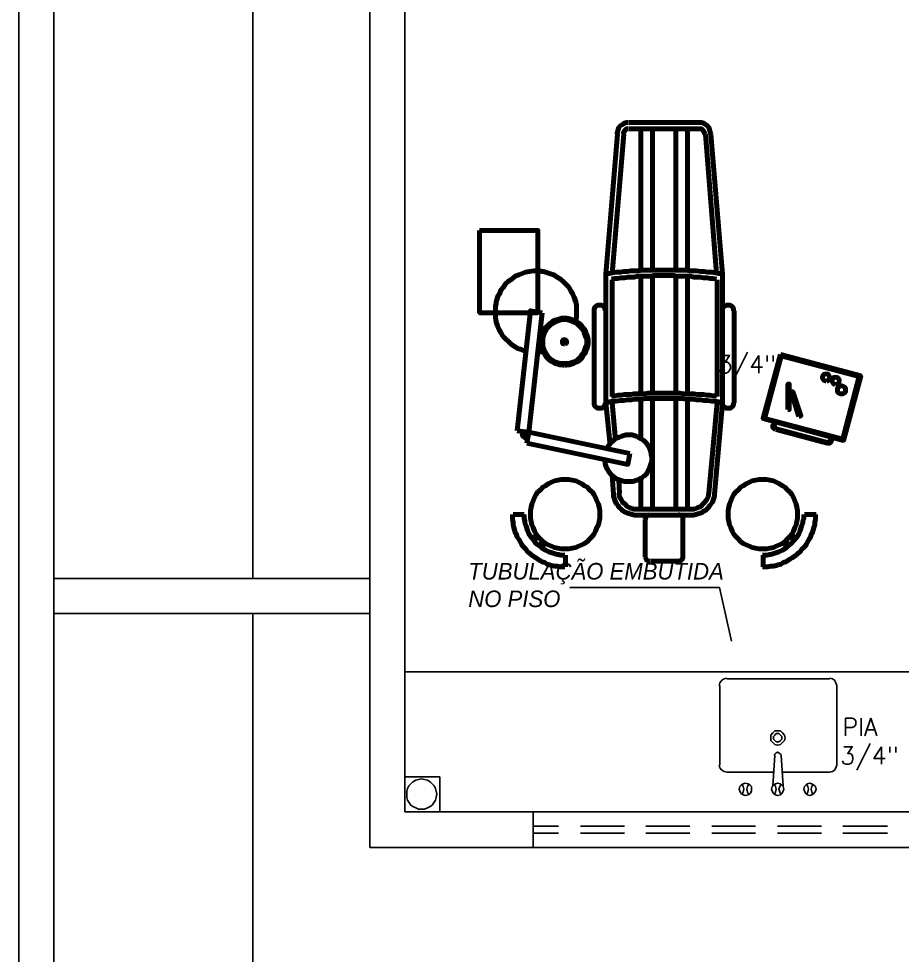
# Model space of a CAD drawing. Header units: millimetres. Extents: x 2273 to 2522, y 1034 to 1187.
# Drawn here: x 2274.081 to 2277.865, y 1112.454 to 1116.465 of the extents above; entities that cross this region are included whole.
import ezdxf

# ---------------------------------------------------------------- set-up
doc = ezdxf.new("R2010")
doc.units = ezdxf.units.MM
doc.layers.add('LAYER8', color=8, linetype='Continuous')
doc.layers.add('PAREDES', color=4, linetype='Continuous', lineweight=100)
doc.styles.add('Romans', font='romans.shx')
doc.styles.get("Standard").update_dxf_attribs({"font": 'arial.ttf'})

# ---------------------------------------------------------------- blocks, each defined once
blk = doc.blocks.new('POV')
at = {"layer": 'PAREDES', "color": 0, "linetype": 'Continuous'}
for points in [[(64.0064, 152.5863), (63.9975, 152.5863), (63.9887, 152.5833), (63.9799, 152.5775), (63.9711, 152.5716), (63.9652, 152.5657), (63.9623, 152.5569), (63.9593, 152.5451), (63.9564, 152.5363)], [(64.3093, 152.5863), (64.0093, 152.5863)], [(64.3593, 152.5363), (64.3564, 152.5451), (64.3534, 152.5569), (64.3505, 152.5657), (64.3446, 152.5716), (64.3358, 152.5775), (64.327, 152.5833), (64.3181, 152.5863), (64.3093, 152.5863)], [(63.9093, 151.9363), (63.9593, 152.5363)], [(63.9358, 151.9392), (63.9858, 152.5363)], [(64.0064, 152.5598), (63.9975, 152.5598), (63.9917, 152.5539), (63.9858, 152.5451), (63.9828, 152.5363)], [(64.3093, 152.5598), (64.0093, 152.5598)], [(64.0593, 151.948), (64.0593, 152.5598)], [(64.1093, 151.951), (64.1093, 152.5598)], [(64.2093, 151.951), (64.2093, 152.5598)], [(64.2593, 151.948), (64.2593, 152.5598)], [(64.3328, 152.5363), (64.3299, 152.5451), (64.324, 152.5539), (64.3181, 152.5598), (64.3093, 152.5598)], [(64.3358, 152.5363), (64.3828, 151.9392)], [(64.3593, 152.5363), (64.4093, 151.9363)], [(63.3681, 152.1245), (63.3681, 151.7716), (63.6181, 151.7716), (63.6181, 152.1245), (63.3681, 152.1245)], [(63.7799, 151.7333), (63.7799, 151.7422), (63.7828, 151.751), (63.7828, 151.7598), (63.7828, 151.7686), (63.7828, 151.7863), (63.7828, 151.8039), (63.7799, 151.8186), (63.774, 151.8363), (63.7681, 151.851), (63.7593, 151.8657), (63.7505, 151.8804), (63.7387, 151.8922), (63.727, 151.9039), (63.7152, 151.9157), (63.7005, 151.9245), (63.6858, 151.9333), (63.677, 151.9363), (63.6681, 151.9392), (63.6593, 151.9422), (63.6505, 151.9451), (63.6417, 151.948), (63.6358, 151.948), (63.627, 151.951), (63.6181, 151.951), (63.6005, 151.951), (63.5828, 151.948), (63.5652, 151.9451), (63.5505, 151.9392), (63.5358, 151.9333), (63.5211, 151.9275), (63.5064, 151.9157), (63.4917, 151.9069), (63.4799, 151.8951), (63.4711, 151.8804), (63.4593, 151.8686), (63.4534, 151.851), (63.4475, 151.8451), (63.4446, 151.8363), (63.4417, 151.8275), (63.4387, 151.8186), (63.4387, 151.8098), (63.4358, 151.801), (63.4358, 151.7922), (63.4358, 151.7833), (63.4358, 151.7657), (63.4358, 151.751), (63.4387, 151.7333), (63.4446, 151.7157), (63.4505, 151.701), (63.4593, 151.6863), (63.4681, 151.6716), (63.4799, 151.6598), (63.4917, 151.648), (63.5034, 151.6363), (63.5181, 151.6275), (63.5328, 151.6186), (63.5417, 151.6157), (63.5505, 151.6127), (63.5564, 151.6098), (63.5652, 151.6069)], [(64.4093, 151.9392), (64.3917, 151.9392), (64.377, 151.9422), (64.3623, 151.9451), (64.3446, 151.9451), (64.3299, 151.948), (64.3152, 151.948), (64.2975, 151.951), (64.2828, 151.951), (64.2681, 151.951), (64.2505, 151.9539), (64.2358, 151.9539), (64.2211, 151.9539), (64.2034, 151.9539), (64.1887, 151.9539), (64.174, 151.9539), (64.1564, 151.9539), (64.1417, 151.9539), (64.127, 151.9539), (64.1093, 151.9539), (64.0946, 151.9539), (64.0799, 151.9539), (64.0652, 151.9539), (64.0475, 151.951), (64.0328, 151.951), (64.0181, 151.951), (64.0005, 151.948), (63.9858, 151.948), (63.9711, 151.9451), (63.9534, 151.9451), (63.9387, 151.9422), (63.924, 151.9392), (63.9064, 151.9392)], [(64.4093, 151.9392), (64.3917, 151.9392), (64.377, 151.9422), (64.3623, 151.9451), (64.3446, 151.9451), (64.3299, 151.948), (64.3152, 151.948), (64.2975, 151.951), (64.2828, 151.951), (64.2681, 151.951), (64.2505, 151.9539), (64.2358, 151.9539), (64.2211, 151.9539), (64.2034, 151.9539), (64.1887, 151.9539), (64.174, 151.9539), (64.1564, 151.9539), (64.1417, 151.9539), (64.127, 151.9539), (64.1093, 151.9539), (64.0946, 151.9539), (64.0799, 151.9539), (64.0652, 151.9539), (64.0475, 151.951), (64.0328, 151.951), (64.0181, 151.951), (64.0005, 151.948), (63.9858, 151.948), (63.9711, 151.9451), (63.9534, 151.9451), (63.9387, 151.9422), (63.924, 151.9392), (63.9064, 151.9392)], [(63.9093, 151.9363), (63.9093, 151.7039), (63.9093, 151.3863)], [(63.9093, 151.9363), (63.9093, 151.7039)], [(64.3828, 151.9157), (64.3681, 151.9186), (64.3564, 151.9186), (64.3417, 151.9216), (64.327, 151.9216), (64.3123, 151.9245), (64.2975, 151.9245), (64.2858, 151.9245), (64.2711, 151.9275), (64.2564, 151.9275), (64.2417, 151.9275), (64.227, 151.9275), (64.2152, 151.9275), (64.2005, 151.9304), (64.1858, 151.9304), (64.1711, 151.9304), (64.1564, 151.9304), (64.1446, 151.9304), (64.1299, 151.9304), (64.1152, 151.9304), (64.1005, 151.9275), (64.0887, 151.9275), (64.074, 151.9275), (64.0593, 151.9275), (64.0446, 151.9275), (64.0299, 151.9245), (64.0181, 151.9245), (64.0034, 151.9245), (63.9887, 151.9216), (63.974, 151.9216), (63.9593, 151.9186), (63.9475, 151.9186), (63.9328, 151.9157)], [(64.0593, 151.4245), (64.0593, 151.9245)], [(64.1093, 151.4245), (64.1093, 151.9245)], [(64.2093, 151.4245), (64.2093, 151.9245)], [(64.2593, 151.4245), (64.2593, 151.9245)], [(64.4093, 151.3863), (64.4093, 151.5363), (64.4093, 151.9363)], [(64.4093, 151.4598), (64.4093, 151.9363)], [(63.9358, 151.9127), (63.9358, 151.4127)], [(64.3858, 151.4127), (64.3858, 151.5363), (64.3858, 151.9127)], [(63.9064, 151.7804), (63.9064, 151.7892), (63.9005, 151.798), (63.8917, 151.8039), (63.8828, 151.8039), (63.874, 151.8039), (63.8652, 151.798), (63.8593, 151.7892), (63.8593, 151.7804)], [(64.4564, 151.7804), (64.4564, 151.7892), (64.4505, 151.798), (64.4417, 151.8039), (64.4328, 151.8039), (64.424, 151.8039), (64.4152, 151.798), (64.4093, 151.7892), (64.4093, 151.7804)], [(63.5299, 151.2657), (63.5858, 151.7804), (63.6358, 151.7716)], [(63.6358, 151.7716), (63.5799, 151.2598)], [(63.8593, 151.3863), (63.8593, 151.7804)], [(63.9093, 151.3863), (63.9093, 151.7804)], [(64.4593, 151.3863), (64.4593, 151.7804)], [(63.7328, 151.5451), (63.7417, 151.548), (63.7534, 151.548), (63.7623, 151.551), (63.7711, 151.5539), (63.7799, 151.5598), (63.7887, 151.5627), (63.7975, 151.5686), (63.8034, 151.5745), (63.8093, 151.5833), (63.8152, 151.5922), (63.8211, 151.598), (63.824, 151.6069), (63.827, 151.6157), (63.8299, 151.6275), (63.8328, 151.6363), (63.8328, 151.648), (63.8328, 151.6569), (63.8299, 151.6686), (63.827, 151.6775), (63.824, 151.6863), (63.8211, 151.6951), (63.8152, 151.7039), (63.8093, 151.7098), (63.8034, 151.7186), (63.7975, 151.7245), (63.7887, 151.7304), (63.7799, 151.7363), (63.7711, 151.7392), (63.7623, 151.7422), (63.7534, 151.7451), (63.7417, 151.748), (63.7328, 151.748), (63.7211, 151.748), (63.7123, 151.7451), (63.7034, 151.7422), (63.6917, 151.7392), (63.6828, 151.7363), (63.677, 151.7304), (63.6681, 151.7245), (63.6623, 151.7186), (63.6534, 151.7098), (63.6475, 151.7039), (63.6446, 151.6951), (63.6387, 151.6863), (63.6358, 151.6775), (63.6328, 151.6686), (63.6328, 151.6569), (63.6328, 151.648), (63.6328, 151.6363), (63.6328, 151.6275), (63.6358, 151.6157), (63.6387, 151.6069), (63.6446, 151.598), (63.6475, 151.5922), (63.6534, 151.5833), (63.6623, 151.5745), (63.6681, 151.5686), (63.677, 151.5627), (63.6828, 151.5598), (63.6917, 151.5539), (63.7034, 151.551), (63.7123, 151.548), (63.7211, 151.548), (63.7328, 151.5451)], [(63.7328, 151.5539), (63.7417, 151.5539), (63.7505, 151.5539), (63.7593, 151.5569), (63.7681, 151.5598), (63.777, 151.5627), (63.7858, 151.5686), (63.7917, 151.5745), (63.7975, 151.5804), (63.8034, 151.5863), (63.8093, 151.5951), (63.8152, 151.601), (63.8181, 151.6098), (63.8211, 151.6186), (63.824, 151.6275), (63.827, 151.6363), (63.827, 151.648), (63.827, 151.6569), (63.824, 151.6657), (63.8211, 151.6745), (63.8181, 151.6833), (63.8152, 151.6922), (63.8093, 151.701), (63.8034, 151.7069), (63.7975, 151.7127), (63.7917, 151.7186), (63.7858, 151.7245), (63.777, 151.7304), (63.7681, 151.7333), (63.7593, 151.7363), (63.7505, 151.7392), (63.7417, 151.7422), (63.7328, 151.7422), (63.7211, 151.7422), (63.7123, 151.7392), (63.7034, 151.7363), (63.6946, 151.7333), (63.6858, 151.7304), (63.6799, 151.7245), (63.6711, 151.7186), (63.6652, 151.7127), (63.6593, 151.7069), (63.6534, 151.701), (63.6505, 151.6922), (63.6446, 151.6833), (63.6417, 151.6745), (63.6387, 151.6657), (63.6387, 151.6569), (63.6387, 151.648), (63.6387, 151.6363), (63.6387, 151.6275), (63.6417, 151.6186), (63.6446, 151.6098), (63.6505, 151.601), (63.6534, 151.5951), (63.6593, 151.5863), (63.6652, 151.5804), (63.6711, 151.5745), (63.6799, 151.5686), (63.6858, 151.5627), (63.6946, 151.5598), (63.7034, 151.5569), (63.7123, 151.5539), (63.7211, 151.5539), (63.7328, 151.5539)], [(63.7328, 151.6363), (63.7387, 151.6392), (63.7417, 151.648), (63.7387, 151.6539), (63.7328, 151.6569), (63.724, 151.6539), (63.724, 151.648), (63.724, 151.6392), (63.7328, 151.6363)], [(63.6152, 151.601), (63.6299, 151.6039), (63.6417, 151.6039)], [(64.6564, 151.5922), (65.0005, 151.501), (64.927, 151.2245), (64.5828, 151.3186), (64.6564, 151.5922)], [(64.6593, 151.5863), (64.9946, 151.498), (64.924, 151.2304), (64.5887, 151.3186), (64.6593, 151.5863)], [(64.4093, 151.5363), (64.4093, 151.3863)], [(64.8534, 151.4775), (64.8623, 151.4833), (64.8681, 151.4951), (64.8623, 151.5069), (64.8534, 151.5098), (64.8417, 151.5069), (64.8358, 151.4951), (64.8417, 151.4833), (64.8534, 151.4775)], [(64.8917, 151.4627), (64.9034, 151.4686), (64.9093, 151.4804), (64.9034, 151.4922), (64.8917, 151.4951), (64.8828, 151.4922), (64.877, 151.4804), (64.8828, 151.4686), (64.8917, 151.4627)], [(64.6887, 151.3569), (64.6946, 151.3569), (64.6946, 151.4657), (64.6887, 151.4657), (64.6887, 151.3569)], [(64.9181, 151.4245), (64.924, 151.4245), (64.9299, 151.4275), (64.9358, 151.4333), (64.9358, 151.4422), (64.9358, 151.448), (64.9299, 151.4539), (64.924, 151.4569), (64.9181, 151.4598), (64.9123, 151.4569), (64.9064, 151.4539), (64.9005, 151.448), (64.9005, 151.4422), (64.9005, 151.4333), (64.9064, 151.4275), (64.9123, 151.4245), (64.9181, 151.4245)], [(64.4093, 151.3863), (64.3917, 151.3892), (64.377, 151.3922), (64.3623, 151.3922), (64.3446, 151.3951), (64.3299, 151.3951), (64.3152, 151.398), (64.2975, 151.398), (64.2828, 151.401), (64.2681, 151.401), (64.2505, 151.401), (64.2358, 151.4039), (64.2211, 151.4039), (64.2034, 151.4039), (64.1887, 151.4039), (64.174, 151.4039), (64.1564, 151.4039), (64.1417, 151.4039), (64.127, 151.4039), (64.1093, 151.4039), (64.0946, 151.4039), (64.0799, 151.4039), (64.0652, 151.401), (64.0475, 151.401), (64.0328, 151.401), (64.0181, 151.398), (64.0005, 151.398), (63.9858, 151.3951), (63.9711, 151.3951), (63.9534, 151.3922), (63.9387, 151.3922), (63.924, 151.3892), (63.9064, 151.3863)], [(64.4093, 151.3863), (64.3917, 151.3892), (64.377, 151.3922), (64.3623, 151.3922), (64.3446, 151.3951), (64.3299, 151.3951), (64.3152, 151.398), (64.2975, 151.398), (64.2828, 151.401), (64.2681, 151.401), (64.2505, 151.401), (64.2358, 151.4039), (64.2211, 151.4039), (64.2034, 151.4039), (64.1887, 151.4039), (64.174, 151.4039), (64.1564, 151.4039), (64.1417, 151.4039), (64.127, 151.4039), (64.1093, 151.4039), (64.0946, 151.4039), (64.0799, 151.4039), (64.0652, 151.401), (64.0475, 151.401), (64.0328, 151.401), (64.0181, 151.398), (64.0005, 151.398), (63.9858, 151.3951), (63.9711, 151.3951), (63.9534, 151.3922), (63.9387, 151.3922), (63.924, 151.3892), (63.9064, 151.3863)], [(64.3828, 151.4157), (64.3681, 151.4157), (64.3534, 151.4186), (64.3417, 151.4186), (64.327, 151.4216), (64.3123, 151.4216), (64.2975, 151.4216), (64.2858, 151.4245), (64.2711, 151.4245), (64.2564, 151.4245), (64.2417, 151.4245), (64.227, 151.4275), (64.2152, 151.4275), (64.2005, 151.4275), (64.1858, 151.4275), (64.1711, 151.4275), (64.1564, 151.4275), (64.1446, 151.4275), (64.1299, 151.4275), (64.1152, 151.4275), (64.1005, 151.4275), (64.0887, 151.4275), (64.074, 151.4245), (64.0593, 151.4245), (64.0446, 151.4245), (64.0299, 151.4245), (64.0181, 151.4216), (64.0034, 151.4216), (63.9887, 151.4216), (63.974, 151.4186), (63.9623, 151.4186), (63.9475, 151.4157), (63.9328, 151.4157)], [(64.7358, 151.3275), (64.7446, 151.3304), (64.7093, 151.4333), (64.7034, 151.4333), (64.7358, 151.3275)], [(63.8593, 151.3863), (63.8593, 151.3775), (63.8652, 151.3686), (63.874, 151.3627), (63.8828, 151.3627), (63.8917, 151.3627), (63.9005, 151.3686), (63.9064, 151.3775), (63.9064, 151.3863)], [(63.9093, 151.3863), (63.927, 151.2039)], [(63.9358, 151.3863), (63.9505, 151.2275)], [(64.0593, 151.2304), (64.0593, 151.398)], [(64.1093, 150.9304), (64.1093, 151.401)], [(64.2093, 150.9304), (64.2093, 151.401)], [(64.2593, 150.9304), (64.2593, 151.398)], [(64.3858, 151.3863), (64.3505, 150.998)], [(64.4093, 151.3863), (64.374, 150.9951)], [(64.4093, 151.3863), (64.4093, 151.3775), (64.4152, 151.3686), (64.424, 151.3627), (64.4328, 151.3627), (64.4417, 151.3627), (64.4505, 151.3686), (64.4564, 151.3775), (64.4564, 151.3863)], [(64.624, 151.2922), (64.624, 151.2804), (64.6358, 151.2716)], [(64.6299, 151.3039), (64.627, 151.2892)], [(64.6358, 151.3039), (64.6299, 151.2892)], [(64.6299, 151.2892), (64.6299, 151.2833), (64.6358, 151.2775)], [(63.5299, 151.2657), (63.5799, 151.2598), (63.5711, 151.2127)], [(63.5505, 151.2657), (63.5505, 151.2539), (63.5534, 151.2422), (63.5623, 151.2363), (63.574, 151.2304)], [(63.5564, 151.2627), (63.5564, 151.2539), (63.5593, 151.248), (63.5652, 151.2422), (63.574, 151.2392)], [(63.5799, 151.2598), (64.0123, 151.1686)], [(63.9034, 151.1422), (63.9064, 151.1333), (63.9064, 151.1245), (63.9093, 151.1157), (63.9123, 151.1069), (63.9181, 151.098), (63.9211, 151.0922), (63.927, 151.0833), (63.9328, 151.0775), (63.9387, 151.0716), (63.9475, 151.0657), (63.9534, 151.0598), (63.9623, 151.0569), (63.9711, 151.0539), (63.9799, 151.051), (63.9887, 151.048), (63.9975, 151.048), (64.0064, 151.048), (64.0152, 151.048), (64.024, 151.048), (64.0328, 151.051), (64.0417, 151.0539), (64.0505, 151.0569), (64.0593, 151.0627), (64.0652, 151.0657), (64.0711, 151.0716), (64.0799, 151.0775), (64.0858, 151.0863), (64.0887, 151.0922), (64.0946, 151.101), (64.0975, 151.1098), (64.1005, 151.1186), (64.1034, 151.1275), (64.1064, 151.1363), (64.1064, 151.1451), (64.1064, 151.1539), (64.1034, 151.1627), (64.1034, 151.1716), (64.1005, 151.1804), (64.0975, 151.1892), (64.0917, 151.198), (64.0887, 151.2039), (64.0828, 151.2127), (64.077, 151.2186), (64.0711, 151.2245), (64.0623, 151.2304), (64.0564, 151.2333), (64.0475, 151.2392), (64.0387, 151.2422), (64.0299, 151.2451), (64.0211, 151.248), (64.0123, 151.248), (64.0034, 151.248), (63.9946, 151.248), (63.9858, 151.2451), (63.977, 151.2422), (63.9681, 151.2392), (63.9593, 151.2363), (63.9505, 151.2333), (63.9446, 151.2275), (63.9387, 151.2216), (63.9299, 151.2157), (63.924, 151.2069), (63.9211, 151.201), (63.9152, 151.1922)], [(64.8564, 151.2157), (64.6387, 151.2745)], [(64.8564, 151.2127), (64.6387, 151.2716)], [(64.0123, 151.1686), (64.0034, 151.1216), (63.5711, 151.2127)], [(64.8564, 151.2127), (64.8681, 151.2127), (64.877, 151.2245)], [(64.8593, 151.2186), (64.8652, 151.2186), (64.8711, 151.2245)], [(64.874, 151.2363), (64.8711, 151.2245)], [(64.8799, 151.2363), (64.874, 151.2216)], [(63.7328, 151.0569), (63.7181, 151.0569), (63.7034, 151.0539), (63.6887, 151.051), (63.677, 151.0451), (63.6623, 151.0392), (63.6505, 151.0304), (63.6387, 151.0245), (63.6299, 151.0127), (63.6181, 151.0039), (63.6093, 150.9922), (63.6034, 150.9804), (63.5975, 150.9657), (63.5917, 150.951), (63.5887, 150.9392), (63.5858, 150.9245), (63.5858, 150.9069), (63.5858, 150.8922), (63.5887, 150.8775), (63.5917, 150.8627), (63.5975, 150.851), (63.6034, 150.8363), (63.6093, 150.8245), (63.6181, 150.8127), (63.6299, 150.801), (63.6387, 150.7922), (63.6505, 150.7833), (63.6623, 150.7775), (63.677, 150.7716), (63.6887, 150.7657), (63.7034, 150.7627), (63.7181, 150.7598), (63.7328, 150.7598), (63.7505, 150.7598), (63.7652, 150.7627), (63.7799, 150.7657), (63.7917, 150.7716), (63.8064, 150.7775), (63.8181, 150.7833), (63.8299, 150.7922), (63.8387, 150.801), (63.8505, 150.8127), (63.8593, 150.8245), (63.8652, 150.8363), (63.8711, 150.851), (63.877, 150.8627), (63.8799, 150.8775), (63.8828, 150.8922), (63.8828, 150.9069), (63.8828, 150.9245), (63.8799, 150.9392), (63.877, 150.951), (63.8711, 150.9657), (63.8652, 150.9804), (63.8593, 150.9922), (63.8505, 151.0039), (63.8387, 151.0127), (63.8299, 151.0245), (63.8181, 151.0304), (63.8064, 151.0392), (63.7917, 151.0451), (63.7799, 151.051), (63.7652, 151.0539), (63.7505, 151.0569), (63.7328, 151.0569)], [(63.9358, 151.0745), (63.9417, 150.9951)], [(63.9652, 151.0539), (63.9681, 150.998)], [(64.0593, 150.9304), (64.0593, 151.0627)], [(64.5799, 150.7598), (64.5975, 150.7598), (64.6123, 150.7627), (64.627, 150.7657), (64.6387, 150.7716), (64.6534, 150.7775), (64.6652, 150.7833), (64.677, 150.7922), (64.6858, 150.801), (64.6975, 150.8127), (64.7064, 150.8245), (64.7123, 150.8363), (64.7181, 150.851), (64.724, 150.8627), (64.727, 150.8775), (64.7299, 150.8922), (64.7299, 150.9069), (64.7299, 150.9245), (64.727, 150.9392), (64.724, 150.951), (64.7181, 150.9657), (64.7123, 150.9804), (64.7064, 150.9922), (64.6975, 151.0039), (64.6858, 151.0127), (64.677, 151.0245), (64.6652, 151.0304), (64.6534, 151.0392), (64.6387, 151.0451), (64.627, 151.051), (64.6123, 151.0539), (64.5975, 151.0569), (64.5799, 151.0569), (64.5652, 151.0569), (64.5505, 151.0539), (64.5358, 151.051), (64.524, 151.0451), (64.5093, 151.0392), (64.4975, 151.0304), (64.4858, 151.0245), (64.477, 151.0127), (64.4652, 151.0039), (64.4564, 150.9922), (64.4505, 150.9804), (64.4446, 150.9657), (64.4387, 150.951), (64.4358, 150.9392), (64.4328, 150.9245), (64.4328, 150.9069), (64.4328, 150.8922), (64.4358, 150.8775), (64.4387, 150.8627), (64.4446, 150.851), (64.4505, 150.8363), (64.4564, 150.8245), (64.4652, 150.8127), (64.477, 150.801), (64.4858, 150.7922), (64.4975, 150.7833), (64.5093, 150.7775), (64.524, 150.7716), (64.5358, 150.7657), (64.5505, 150.7627), (64.5652, 150.7598), (64.5799, 150.7598)], [(63.9417, 150.9951), (63.9417, 150.9863), (63.9446, 150.9775), (63.9475, 150.9686), (63.9505, 150.9598), (63.9564, 150.951), (63.9623, 150.9451), (63.9681, 150.9363), (63.974, 150.9304), (63.9799, 150.9245), (63.9887, 150.9186), (63.9946, 150.9157), (64.0034, 150.9127), (64.0123, 150.9098), (64.0211, 150.9069), (64.0328, 150.9039), (64.0417, 150.9039)], [(63.9652, 150.998), (63.9681, 150.9833), (63.974, 150.9716), (63.9799, 150.9598), (63.9917, 150.951), (64.0005, 150.9422), (64.0123, 150.9363), (64.027, 150.9304), (64.0417, 150.9304)], [(64.274, 150.9304), (64.2887, 150.9304), (64.3005, 150.9363), (64.3152, 150.9422), (64.324, 150.951), (64.3328, 150.9598), (64.3417, 150.9716), (64.3475, 150.9833), (64.3505, 150.998)], [(64.274, 150.9039), (64.2828, 150.9039), (64.2946, 150.9069), (64.3034, 150.9098), (64.3123, 150.9127), (64.3211, 150.9157), (64.327, 150.9216), (64.3358, 150.9245), (64.3417, 150.9304), (64.3475, 150.9363), (64.3534, 150.9451), (64.3593, 150.951), (64.3652, 150.9598), (64.3681, 150.9686), (64.3711, 150.9775), (64.374, 150.9863), (64.374, 150.9951)], [(64.0417, 150.9304), (64.274, 150.9304)], [(63.5093, 150.9069), (63.5093, 150.8951), (63.5093, 150.8863), (63.5123, 150.8745), (63.5123, 150.8627), (63.5152, 150.851), (63.5181, 150.8422), (63.5211, 150.8304), (63.527, 150.8216), (63.5299, 150.8098), (63.5358, 150.801), (63.5417, 150.7922), (63.5475, 150.7804), (63.5534, 150.7716), (63.5593, 150.7657), (63.5681, 150.7569), (63.574, 150.748), (63.5828, 150.7422), (63.5917, 150.7333), (63.6005, 150.7275), (63.6093, 150.7216), (63.6181, 150.7157), (63.627, 150.7098), (63.6358, 150.7039), (63.6475, 150.701), (63.6564, 150.6951), (63.6681, 150.6922), (63.677, 150.6892), (63.6887, 150.6863), (63.7005, 150.6863), (63.7123, 150.6833), (63.724, 150.6833), (63.7328, 150.6833)], [(63.5593, 150.9069), (63.5123, 150.9069)], [(63.5593, 150.9069), (63.5593, 150.898), (63.5593, 150.8892), (63.5623, 150.8804), (63.5623, 150.8716), (63.5681, 150.8569), (63.574, 150.8392), (63.5799, 150.8245), (63.5887, 150.8098), (63.6005, 150.798), (63.6093, 150.7833), (63.624, 150.7745), (63.6358, 150.7627), (63.6505, 150.7539), (63.6652, 150.748), (63.6828, 150.7422), (63.7005, 150.7363), (63.7064, 150.7363), (63.7152, 150.7333), (63.724, 150.7333), (63.7328, 150.7333)], [(64.0417, 150.9039), (64.274, 150.9039)], [(64.0975, 150.9069), (64.0917, 150.9039), (64.0828, 150.901), (64.0799, 150.8951), (64.077, 150.8863)], [(64.077, 150.7245), (64.077, 150.8863)], [(64.1005, 150.9039), (64.2211, 150.9039)], [(64.2387, 150.8863), (64.2387, 150.8951), (64.2328, 150.901), (64.227, 150.9039), (64.2181, 150.9069)], [(64.2387, 150.7245), (64.2387, 150.8863)], [(64.5799, 150.6833), (64.5917, 150.6833), (64.6034, 150.6833), (64.6152, 150.6863), (64.627, 150.6863), (64.6387, 150.6892), (64.6475, 150.6922), (64.6593, 150.6951), (64.6681, 150.701), (64.6799, 150.7039), (64.6887, 150.7098), (64.6975, 150.7157), (64.7064, 150.7216), (64.7152, 150.7275), (64.724, 150.7333), (64.7328, 150.7422), (64.7417, 150.748), (64.7475, 150.7569), (64.7564, 150.7657), (64.7623, 150.7716), (64.7681, 150.7804), (64.774, 150.7922), (64.7799, 150.801), (64.7858, 150.8098), (64.7887, 150.8216), (64.7946, 150.8304), (64.7975, 150.8422), (64.8005, 150.851), (64.8034, 150.8627), (64.8034, 150.8745), (64.8064, 150.8863), (64.8064, 150.8951), (64.8064, 150.9069)], [(64.5799, 150.7333), (64.5917, 150.7333), (64.6005, 150.7333), (64.6093, 150.7363), (64.6152, 150.7363), (64.6328, 150.7422), (64.6505, 150.748), (64.6652, 150.7539), (64.6799, 150.7627), (64.6917, 150.7745), (64.7034, 150.7833), (64.7152, 150.798), (64.727, 150.8098), (64.7358, 150.8245), (64.7417, 150.8392), (64.7475, 150.8569), (64.7534, 150.8716), (64.7534, 150.8804), (64.7564, 150.8892), (64.7564, 150.898), (64.7564, 150.9069)], [(64.7593, 150.9069), (64.8093, 150.9069)], [(63.6152, 150.8186), (63.5946, 150.8039)], [(63.6211, 150.8127), (63.6005, 150.798)], [(64.6975, 150.8127), (64.7181, 150.798)], [(64.7064, 150.8186), (64.724, 150.8039)], [(63.6387, 150.7922), (63.624, 150.7716)], [(63.6475, 150.7863), (63.6328, 150.7657)], [(64.6711, 150.7863), (64.6858, 150.7657)], [(64.6799, 150.7922), (64.6946, 150.7716)], [(63.7358, 150.7333), (63.7358, 150.6833)], [(64.077, 150.7245), (64.0799, 150.7186), (64.0828, 150.7127), (64.0917, 150.7069), (64.0975, 150.7069)], [(64.2181, 150.7069), (64.227, 150.7069), (64.2328, 150.7127), (64.2387, 150.7186), (64.2387, 150.7245)], [(64.5828, 150.7333), (64.5828, 150.6833)], [(64.1005, 150.7069), (64.2211, 150.7069)]]:
    blk.add_lwpolyline(points, dxfattribs=at)

msp = doc.modelspace()

# ---------------------------------------------------------------- linework, layer by layer
at = {"layer": 'LAYER8', "color": 0, "linetype": 'Continuous'}
for p, q in [((2277.0827, 1114.0287), (2276.4417, 1114.0287)), ((2277.134, 1113.7989), (2277.0827, 1114.0287))]:
    msp.add_line(p, q, dxfattribs=at)
at = {"layer": 'LAYER8', "color": 0, "linetype": 'ByBlock'}
msp.add_line((2275.0843, 1113.9177), (2275.0843, 1112.4177), dxfattribs=at)
at = {"layer": 'LAYER8', "linetype": 'Continuous'}
msp.add_line((2276.2843, 1112.9148), (2276.2843, 1113.0677), dxfattribs=at)
for points in [[(2274.0813, 1133.6765), (2274.0813, 1105.9118)], [(2274.2313, 1133.5236), (2274.2313, 1105.9118)], [(2275.5843, 1116.7177), (2275.5843, 1112.9148)], [(2275.7343, 1116.5677), (2275.7343, 1113.0677)], [(2275.5843, 1114.0677), (2274.2313, 1114.0677)], [(2275.5843, 1113.9177), (2274.2313, 1113.9177)], [(2281.5872, 1113.0677), (2275.7343, 1113.0677)], [(2284.6872, 1112.9148), (2275.5843, 1112.9148)]]:
    msp.add_lwpolyline(points, dxfattribs=at)
at = {"layer": 'LAYER8', "color": 0, "linetype": 'Continuous'}
for points in [[(2275.0843, 1123.0207), (2275.0843, 1114.0677)], [(2275.7343, 1113.6677), (2278.4343, 1113.6677)], [(2277.1137, 1113.6413), (2277.1019, 1113.6383), (2277.0931, 1113.6324), (2277.0843, 1113.6207), (2277.0813, 1113.6089)], [(2277.1137, 1113.6383), (2277.5549, 1113.6383)], [(2277.5843, 1113.6089), (2277.5813, 1113.6207), (2277.5755, 1113.6324), (2277.5666, 1113.6383), (2277.5549, 1113.6413)], [(2277.0843, 1113.6089), (2277.0843, 1113.2677)], [(2277.5843, 1113.6089), (2277.5843, 1113.2677)], [(2277.3313, 1113.4148), (2277.3196, 1113.4148), (2277.3108, 1113.406), (2277.3019, 1113.3971), (2277.3019, 1113.3854), (2277.3019, 1113.3736), (2277.3108, 1113.3648), (2277.3196, 1113.356), (2277.3313, 1113.353), (2277.3431, 1113.356), (2277.3519, 1113.3648), (2277.3608, 1113.3736), (2277.3637, 1113.3854), (2277.3608, 1113.3971), (2277.3519, 1113.406), (2277.3431, 1113.4148), (2277.3313, 1113.4148)], [(2277.3313, 1113.403), (2277.3255, 1113.403), (2277.3196, 1113.3971), (2277.3137, 1113.3913), (2277.3137, 1113.3854), (2277.3137, 1113.3795), (2277.3196, 1113.3736), (2277.3255, 1113.3677), (2277.3313, 1113.3677), (2277.3372, 1113.3677), (2277.3431, 1113.3736), (2277.349, 1113.3795), (2277.349, 1113.3854), (2277.349, 1113.3913), (2277.3431, 1113.3971), (2277.3372, 1113.403), (2277.3313, 1113.403)], [(2277.3108, 1113.1795), (2277.3196, 1113.3089)], [(2277.3461, 1113.3089), (2277.3431, 1113.3148), (2277.3372, 1113.3207), (2277.3313, 1113.3236), (2277.3255, 1113.3207), (2277.3196, 1113.3148), (2277.3166, 1113.3089)], [(2277.3549, 1113.1795), (2277.3461, 1113.3089)], [(2277.0813, 1113.2677), (2277.0843, 1113.256), (2277.0931, 1113.2471), (2277.1019, 1113.2413), (2277.1137, 1113.2383)], [(2277.5549, 1113.2383), (2277.5666, 1113.2413), (2277.5755, 1113.2471), (2277.5813, 1113.256), (2277.5843, 1113.2677)], [(2275.7343, 1113.2177), (2275.8843, 1113.2177), (2275.8843, 1113.0677)], [(2277.1137, 1113.2383), (2277.3137, 1113.2383)], [(2277.349, 1113.2383), (2277.5549, 1113.2383)], [(2275.8078, 1113.2089), (2275.7931, 1113.206), (2275.7813, 1113.203), (2275.7696, 1113.1971), (2275.7608, 1113.1883), (2275.7519, 1113.1795), (2275.7461, 1113.1677), (2275.7431, 1113.156), (2275.7431, 1113.1442), (2275.7431, 1113.1295), (2275.7461, 1113.1177), (2275.7519, 1113.1089), (2275.7608, 1113.0971), (2275.7696, 1113.0913), (2275.7813, 1113.0854), (2275.7931, 1113.0795), (2275.8078, 1113.0795), (2275.8196, 1113.0795), (2275.8313, 1113.0854), (2275.8431, 1113.0913), (2275.8519, 1113.0971), (2275.8608, 1113.1089), (2275.8666, 1113.1177), (2275.8696, 1113.1295), (2275.8725, 1113.1442), (2275.8696, 1113.156), (2275.8666, 1113.1677), (2275.8608, 1113.1795), (2275.8519, 1113.1883), (2275.8431, 1113.1971), (2275.8313, 1113.203), (2275.8196, 1113.206), (2275.8078, 1113.2089)], [(2277.1931, 1113.1913), (2277.1843, 1113.1883), (2277.1755, 1113.1824), (2277.1696, 1113.1765), (2277.1666, 1113.1648), (2277.1696, 1113.156), (2277.1755, 1113.1471), (2277.1843, 1113.1413), (2277.1931, 1113.1383), (2277.2049, 1113.1413), (2277.2137, 1113.1471), (2277.2196, 1113.156), (2277.2196, 1113.1648), (2277.2196, 1113.1765), (2277.2137, 1113.1824), (2277.2049, 1113.1883), (2277.1931, 1113.1913)], [(2277.1784, 1113.1413), (2277.1843, 1113.153), (2277.1872, 1113.1648), (2277.1843, 1113.1765), (2277.1784, 1113.1883)], [(2277.2078, 1113.1883), (2277.2019, 1113.1765), (2277.199, 1113.1648), (2277.2019, 1113.153), (2277.2078, 1113.1413)], [(2277.3313, 1113.1913), (2277.3225, 1113.1883), (2277.3137, 1113.1824), (2277.3078, 1113.1765), (2277.3049, 1113.1648), (2277.3078, 1113.156), (2277.3137, 1113.1471), (2277.3225, 1113.1413), (2277.3313, 1113.1383), (2277.3431, 1113.1413), (2277.349, 1113.1471), (2277.3549, 1113.156), (2277.3578, 1113.1648), (2277.3549, 1113.1765), (2277.349, 1113.1824), (2277.3431, 1113.1883), (2277.3313, 1113.1913)], [(2277.3166, 1113.1413), (2277.3225, 1113.153), (2277.3255, 1113.1648), (2277.3225, 1113.1765), (2277.3166, 1113.1883)], [(2277.3461, 1113.1883), (2277.3402, 1113.1765), (2277.3372, 1113.1648), (2277.3402, 1113.153), (2277.3461, 1113.1413)], [(2277.3549, 1113.1765), (2277.3549, 1113.1765)], [(2277.4696, 1113.1913), (2277.4578, 1113.1883), (2277.4519, 1113.1824), (2277.4461, 1113.1765), (2277.4431, 1113.1648), (2277.4461, 1113.156), (2277.4519, 1113.1471), (2277.4578, 1113.1413), (2277.4696, 1113.1383), (2277.4784, 1113.1413), (2277.4872, 1113.1471), (2277.4931, 1113.156), (2277.4961, 1113.1648), (2277.4931, 1113.1765), (2277.4872, 1113.1824), (2277.4784, 1113.1883), (2277.4696, 1113.1913)], [(2277.4549, 1113.1413), (2277.4608, 1113.153), (2277.4637, 1113.1648), (2277.4608, 1113.1765), (2277.4549, 1113.1883)], [(2277.4843, 1113.1883), (2277.4784, 1113.1765), (2277.4755, 1113.1648), (2277.4784, 1113.153), (2277.4843, 1113.1413)], [(2276.3931, 1113.006), (2276.2843, 1113.006)], [(2276.3931, 1112.9765), (2276.2843, 1112.9765)], [(2276.6755, 1113.006), (2276.4872, 1113.006)], [(2276.6755, 1112.9765), (2276.4872, 1112.9765)], [(2276.9549, 1113.006), (2276.7666, 1113.006)], [(2276.9549, 1112.9765), (2276.7666, 1112.9765)], [(2277.2372, 1113.006), (2277.049, 1113.006)], [(2277.2372, 1112.9765), (2277.049, 1112.9765)], [(2277.5196, 1113.006), (2277.3313, 1113.006)], [(2277.5196, 1112.9765), (2277.3313, 1112.9765)], [(2277.8019, 1113.006), (2277.6108, 1113.006)], [(2277.8019, 1112.9765), (2277.6108, 1112.9765)]]:
    msp.add_lwpolyline(points, dxfattribs=at)

# ---------------------------------------------------------------- block references
at = {"layer": 'LAYER8', "linetype": 'ByBlock'}
msp.add_blockref('POV', (2212.6867, 963.4344), dxfattribs=at)

# ---------------------------------------------------------------- texts
at = {"color": 3, "style": 'Romans'}
for s, p in [('3/4"', (2277.0745, 1114.9474)), ('PIA', (2277.6088, 1113.3939)), ('3/4"', (2277.5995, 1113.272))]:
    msp.add_text(s, height=0.075, dxfattribs=at).set_placement(p)
at = {"layer": 'LAYER8', "color": 0, "linetype": 'Continuous', "insert": (2276.0066, 1114.134), "char_height": 0.07081, "width": 1.12696, "attachment_point": 1}
msp.add_mtext('{\\fHarlow Solid Italic|b0|i0|c0|p82;TUBULAÇÃO EMBUTIDA NO PISO}', dxfattribs=at)

doc.saveas('drawing.dxf')
